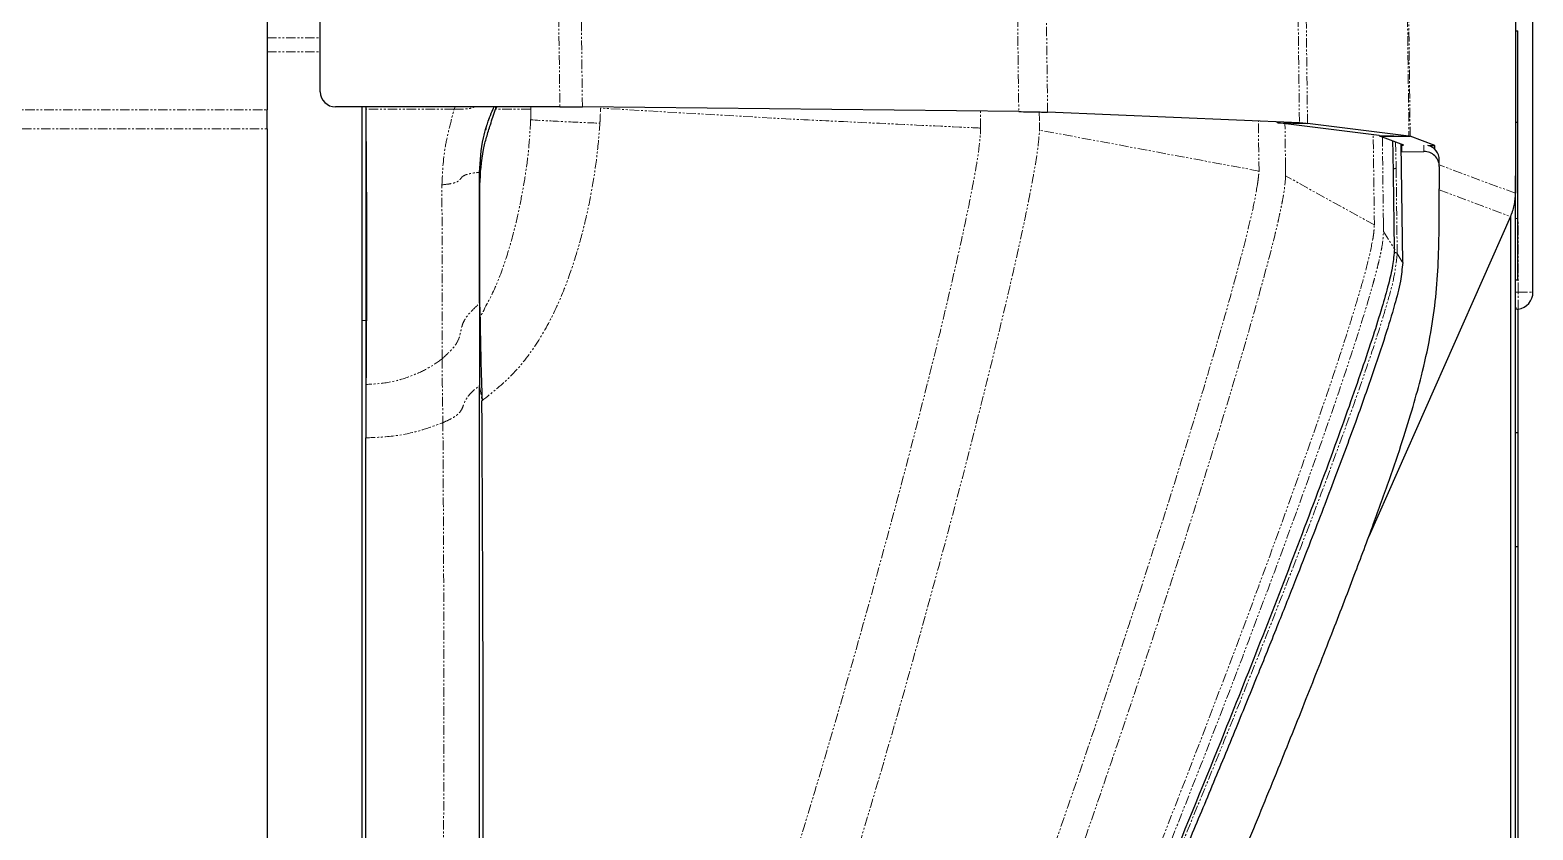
# Model space of a CAD drawing. Header units: millimetres. Extents: x -18594 to 273470, y -238787 to 48452.
# Drawn here: x 139193.3 to 139391.3, y -75216.4 to -75111 of the extents above; entities that cross this region are included whole.
import ezdxf

# ---------------------------------------------------------------- set-up
doc = ezdxf.new("R2010")
doc.units = ezdxf.units.MM
doc.linetypes.add('Xref AGV layout$0$PHANTOM', pattern=[2.5, 1.25, -0.25, 0.25, -0.25, 0.25, -0.25])
doc.layers.add('AM_BOR', color=4, linetype='Continuous', lineweight=25)

# ---------------------------------------------------------------- blocks, each defined once
blk = doc.blocks.new('Xref AGV layout$0$A$C343F789C')
at = {"color": 7, "linetype": 'Continuous', "lineweight": 25}
for p, q in [((3475.85, 1953.18), (3357.45, 1953.18)), ((3104.17, 1950.88), (3460.53, 1950.88)), ((3441.42, 1950.88), (3441.42, 1951.18)), ((3453.47, 1950.88), (3453.47, 1951.18)), ((3462.03, 1950.88), (3460.53, 1950.88)), ((3460.53, 1950.88), (3462.84, 1950.88)), ((3657.36, 1950.88), (3462.03, 1950.88)), ((3474.24, 1951.18), (3466.16, 1951.18)), ((3474.24, 1950.88), (3474.24, 1951.18)), ((3478.13, 1951.18), (3494.37, 1951.18)), ((3494.37, 1951.18), (3509.37, 1951.18)), ((3494.37, 1950.88), (3494.37, 1951.18)), ((3509.37, 1951.18), (3549.37, 1951.18)), ((3509.37, 1950.88), (3509.37, 1951.18)), ((3465.86, 1950.24), (3553, 1950.24)), ((3465.9, 1950.23), (3508.06, 1931.55)), ((3459.3, 1940.84), (3458.43, 1940.84)), ((3459.3, 1940.84), (3462.23, 1940.84)), ((3456.55, 1940.25), (3455.33, 1937)), ((3457.04, 1940.25), (3456.55, 1940.25)), ((3456.55, 1939.41), (3456.55, 1940.25)), ((3455.3, 1936.84), (3453.63, 1923.47)), ((3455.2, 1932.93), (3455.3, 1936.84)), ((3455.33, 1933.01), (3455.33, 1937)), ((3457.37, 1935.84), (3457.33, 1938.81)), ((3456.51, 1936.18), (3455.33, 1933.01)), ((3471.97, 1936.01), (3456.38, 1935.82)), ((3456.38, 1935.83), (3457.37, 1935.84)), ((3456.39, 1935.84), (3456.5, 1935.84)), ((3456.5, 1935.84), (3456.5, 1936.13)), ((3456.5, 1935.84), (3457.37, 1935.84)), ((3470.2, 1934.92), (3460.35, 1934.8)), ((3455.2, 1932.93), (3453.53, 1919.56)), ((3453.53, 1919.56), (3453.63, 1923.47)), ((3453.56, 1922.41), (3452.15, 1889.22)), ((3453.53, 1919.56), (3453.43, 1919.38)), ((3452.07, 1885.42), (3451.46, 1827.92)), ((3451.44, 1824.95), (3451.44, 1795.38)), ((3451.44, 1816.47), (3451.77, 1816.47)), ((3451.44, 1799.37), (3451.77, 1799.37)), ((3479.6, 1798.88), (3451.44, 1798.88)), ((3626.79, 1798.88), (3479.6, 1798.88)), ((3486.12, 1799.37), (3490.94, 1799.37)), ((3488.03, 1799.4), (3495.07, 1799.37)), ((3490.92, 1799.37), (3493.69, 1799.37)), ((3629.4, 1799.37), (3495.07, 1799.37)), ((3449.47, 1793.38), (3104.14, 1793.38)), ((3104.17, 1786.38), (3451.83, 1786.38)), ((3454.32, 1786.38), (3451.83, 1786.38)), ((3454.32, 1786.38), (3635.03, 1786.38))]:
    blk.add_line(p, q, dxfattribs=at)
at = {"color": 8, "linetype": 'Xref AGV layout$0$PHANTOM', "lineweight": 18}
for p, q in [((3475.85, 1951.23), (3475.85, 1953.18)), ((3462.84, 1950.88), (3459.08, 1940.84)), ((3462.03, 1950.88), (3462.03, 1950.88)), ((3466.16, 1950.88), (3466.16, 1951.18)), ((3475.85, 1951.23), (3466.33, 1951.23)), ((3475.85, 1950.88), (3475.85, 1951.23)), ((3462.38, 1940.84), (3465.9, 1950.23)), ((3455.33, 1937), (3102.17, 1932.64)), ((3102.17, 1932.49), (3455.3, 1936.84)), ((3456.51, 1938.81), (3457.33, 1938.81)), ((3456.11, 1935.08), (3459.48, 1935.15)), ((3470.79, 1935.29), (3459.48, 1935.15)), ((3467.85, 1933.48), (3470.2, 1934.92)), ((3470.79, 1935.29), (3471.97, 1936.01)), ((3466.68, 1933.47), (3455.45, 1933.33)), ((3467.85, 1933.48), (3466.68, 1933.47)), ((3467.01, 1932.28), (3455.1, 1932.13)), ((3453.63, 1923.47), (3102.17, 1919.14)), ((3102.17, 1918.07), (3453.56, 1922.41)), ((3459.39, 1920.57), (3453.65, 1920.5)), ((3459.39, 1920.57), (3460.54, 1920.59)), ((3459.91, 1917.08), (3453.33, 1916.99)), ((3452.15, 1889.22), (3102.17, 1884.9)), ((3452.05, 1888.13), (3453.5, 1888.15)), ((3453.5, 1888.15), (3454.52, 1888.17)), ((3102.17, 1881.11), (3452.07, 1885.42)), ((3454.24, 1880.4), (3452.02, 1880.38)), ((3453.06, 1855.36), (3451.62, 1830.32)), ((3451.46, 1827.92), (3102.17, 1823.62)), ((3102.17, 1820.64), (3451.44, 1824.95)), ((3451.44, 1821.11), (3451.76, 1821.11)), ((3451.76, 1821.11), (3451.85, 1821.11)), ((3451.77, 1821.11), (3451.77, 1816.47)), ((3488.17, 1814.37), (3485.23, 1814.37)), ((3488.17, 1814.37), (3490.19, 1814.69)), ((3451.77, 1811.01), (3451.44, 1811.17)), ((3451.77, 1811.01), (3451.77, 1799.37)), ((3479.6, 1798.88), (3479.6, 1799.37)), ((3486.12, 1799.37), (3488.03, 1799.4)), ((3442.33, 1786.38), (3442.33, 1793.38)), ((3444.2, 1786.38), (3444.2, 1793.38)), ((3451.83, 1302), (3451.83, 1786.38)), ((3454.32, 1299.08), (3454.32, 1786.38))]:
    blk.add_line(p, q, dxfattribs=at)
at = {"color": 8, "linetype": 'Xref AGV layout$0$PHANTOM', "lineweight": 18, "flags": 128}
for points in [[(3467.01, 1932.28), (3463.78, 1926.43), (3460.54, 1920.59)], [(3459.91, 1917.08), (3457.21, 1902.62), (3454.52, 1888.17)], [(3460.08, 1814.37), (3460.9, 1814.39), (3461.73, 1814.4)], [(3477.32, 1814.37), (3478.23, 1814.4), (3479.15, 1814.43)]]:
    blk.add_lwpolyline(points, dxfattribs=at)
at = {"color": 7, "linetype": 'Continuous', "lineweight": 25}
for centre, radius, start, end in [((3475.85, 1950.88), 2.3, 8.6269, 90), ((3477.83, 1951.18), 0.3, 270, 8.6269), ((3458.45, 1938.86), 1.98, 90.3672, 166.4801), ((3459.32, 1938.85), 1.99, 90.4484, 181.1224), ((3449.45, 1795.37), 1.99, 270.4441, 0.4343)]:
    blk.add_arc(centre, radius, start, end, dxfattribs=at)
for centre, major_axis, ratio, start_param, end_param in [((3463.82, 1933.42), (20, 0), 0.069927, 1.745329, 1.9743), ((3460.72, 1834.37), (20.1, 0), 0.995042, 4.232433, 4.250738)]:
    blk.add_ellipse(centre, major_axis=major_axis, ratio=ratio, start_param=start_param, end_param=end_param, dxfattribs=at)
for points, knots in [([(3453.47, 1951.18), (3452.09, 1951.18), (3449.32, 1951.18), (3445.96, 1951.18), (3443.66, 1951.18), (3442.27, 1951.18), (3441.54, 1951.18), (3441.46, 1951.18), (3441.42, 1951.18)], [0, 0, 0, 0, 0.186534, 0.373013, 0.559627, 0.70638, 0.853168, 1, 1, 1, 1]), ([(3466.16, 1951.18), (3463.77, 1951.18), (3460.43, 1951.18), (3456.18, 1951.18), (3454.37, 1951.18), (3453.47, 1951.18)], [0, 0, 0, 0, 0.56002, 0.780071, 1, 1, 1, 1]), ([(3465.9, 1950.23), (3465.75, 1950.29), (3465.64, 1950.34), (3465.55, 1950.37), (3465.54, 1950.38), (3465.53, 1950.38), (3465.52, 1950.38), (3465.5, 1950.39), (3465.48, 1950.4), (3465.44, 1950.42), (3465.41, 1950.43), (3465.32, 1950.46), (3465.26, 1950.48), (3464.95, 1950.58), (3464.7, 1950.65), (3464.32, 1950.73), (3464.18, 1950.76), (3463.92, 1950.8), (3463.79, 1950.82), (3463.52, 1950.85), (3463.39, 1950.86), (3463.23, 1950.87), (3463.23, 1950.87), (3463.2, 1950.87), (3463.18, 1950.87), (3463.14, 1950.87), (3463.11, 1950.87), (3463, 1950.88), (3462.93, 1950.88), (3462.84, 1950.88)], [0, 0, 0, 0, 0.125, 0.125, 0.132812, 0.132812, 0.140625, 0.140625, 0.15625, 0.15625, 0.1875, 0.1875, 0.25, 0.25, 0.5, 0.5, 0.625, 0.625, 0.75, 0.75, 0.875, 0.875, 0.890625, 0.890625, 0.90625, 0.90625, 0.9375, 0.9375, 1, 1, 1, 1]), ([(3704.17, 1814.41), (3704.08, 1816.71), (3703.91, 1821.23), (3703.12, 1827.46), (3701.85, 1832.97), (3700.09, 1837.72), (3697.63, 1842.04), (3695.06, 1845.01), (3692.7, 1846.98), (3690.61, 1848.42), (3687.74, 1850.18), (3683.95, 1852.36), (3679.21, 1854.97), (3673.17, 1858.19), (3665.8, 1862.02), (3657.08, 1866.43), (3647.43, 1871.21), (3636.22, 1876.65), (3623.48, 1882.7), (3609.25, 1889.29), (3594.37, 1896.01), (3579.07, 1902.72), (3563.7, 1909.28), (3550.21, 1914.9), (3538.82, 1919.55), (3529.66, 1923.23), (3521.16, 1926.57), (3513.48, 1929.53), (3506.7, 1932.07), (3500.79, 1934.2), (3495.65, 1935.94), (3491.1, 1937.35), (3486.56, 1938.6), (3481.95, 1939.63), (3477.14, 1940.35), (3472.41, 1940.71), (3467.46, 1940.84), (3464.04, 1940.84), (3462.23, 1940.84)], [0, 0, 0, 0, 0.023814, 0.046919, 0.064947, 0.082346, 0.099332, 0.116388, 0.123, 0.131409, 0.142917, 0.158255, 0.177249, 0.19964, 0.230034, 0.264353, 0.302168, 0.343049, 0.395117, 0.450198, 0.507567, 0.566466, 0.625558, 0.683057, 0.7199, 0.754663, 0.786799, 0.815763, 0.841143, 0.86282, 0.881706, 0.89823, 0.912825, 0.931201, 0.947836, 0.964018, 0.981003, 1, 1, 1, 1]), ([(3470.2, 1934.92), (3470.92, 1934.86), (3472.49, 1934.73), (3475.04, 1934.08), (3478.12, 1933.22), (3481.86, 1932.04), (3486.2, 1930.59), (3491.02, 1928.91), (3498.51, 1926.22), (3508.59, 1922.45), (3521.21, 1917.56), (3535.86, 1911.74), (3552.18, 1905.08), (3569.84, 1897.65), (3586.57, 1890.43), (3601.76, 1883.67), (3615.4, 1877.42), (3627.51, 1871.67), (3637.04, 1867.03), (3642.48, 1864.2), (3644.25, 1863.29)], [0, 0, 0, 0, 0.011408, 0.024692, 0.041661, 0.062299, 0.087202, 0.114495, 0.143513, 0.213935, 0.285971, 0.358844, 0.464948, 0.566657, 0.663851, 0.755046, 0.831329, 0.90249, 0.968435, 1, 1, 1, 1]), ([(3471.97, 1936.01), (3472.79, 1935.93), (3474.68, 1935.75), (3477.86, 1934.86), (3481.96, 1933.63), (3487.13, 1931.88), (3493.41, 1929.66), (3499.27, 1927.48), (3504.49, 1925.5), (3508.94, 1923.78), (3514, 1921.81), (3519.79, 1919.52), (3526.3, 1916.9), (3533.44, 1913.99), (3540.96, 1910.89), (3548.25, 1907.83), (3554.83, 1905.05), (3560.35, 1902.68), (3564.85, 1900.74), (3570.81, 1898.15), (3578.25, 1894.88), (3587.17, 1890.9), (3595.15, 1887.28), (3602.35, 1883.97), (3608.94, 1880.88), (3615.09, 1877.97), (3621.73, 1874.77), (3628.74, 1871.32), (3635.8, 1867.76), (3640.14, 1865.49), (3642.1, 1864.47)], [0, 0, 0, 0, 0.013217, 0.030338, 0.053386, 0.082852, 0.118877, 0.161533, 0.184379, 0.209559, 0.238948, 0.272623, 0.310585, 0.352837, 0.397904, 0.442634, 0.481258, 0.513778, 0.540192, 0.560744, 0.619276, 0.672152, 0.71937, 0.761454, 0.800743, 0.837519, 0.871781, 0.92044, 0.964217, 1, 1, 1, 1]), ([(3453.56, 1922.41), (3453.56, 1922.54), (3453.57, 1922.66), (3453.57, 1922.79), (3453.57, 1922.82), (3453.58, 1922.86), (3453.58, 1922.89), (3453.58, 1922.95), (3453.58, 1922.99), (3453.6, 1923.2), (3453.61, 1923.36), (3453.63, 1923.47)], [0, 0, 0, 0, 0.25, 0.25, 0.3125, 0.3125, 0.375, 0.375, 0.5, 0.5, 1, 1, 1, 1]), ([(3452.07, 1885.42), (3452.08, 1885.87), (3452.08, 1886.24), (3452.09, 1886.58), (3452.09, 1886.6), (3452.09, 1886.65), (3452.09, 1886.67), (3452.09, 1886.73), (3452.09, 1886.78), (3452.09, 1886.91), (3452.09, 1887), (3452.1, 1887.25), (3452.1, 1887.42), (3452.11, 1887.6), (3452.11, 1887.62), (3452.11, 1887.65), (3452.11, 1887.67), (3452.11, 1887.73), (3452.11, 1887.76), (3452.11, 1887.87), (3452.11, 1887.94), (3452.12, 1888.15), (3452.12, 1888.29), (3452.14, 1888.71), (3452.14, 1888.97), (3452.15, 1889.22)], [0, 0, 0, 0, 0.25, 0.25, 0.265625, 0.265625, 0.28125, 0.28125, 0.3125, 0.3125, 0.375, 0.375, 0.5, 0.5, 0.515625, 0.515625, 0.53125, 0.53125, 0.5625, 0.5625, 0.625, 0.625, 0.75, 0.75, 1, 1, 1, 1]), ([(3451.44, 1824.95), (3451.44, 1825.24), (3451.44, 1825.51), (3451.44, 1825.79), (3451.44, 1825.84), (3451.44, 1825.96), (3451.44, 1826.03), (3451.44, 1826.22), (3451.44, 1826.34), (3451.44, 1826.5), (3451.44, 1826.52), (3451.44, 1826.58), (3451.44, 1826.61), (3451.45, 1826.69), (3451.45, 1826.75), (3451.45, 1826.93), (3451.45, 1827.05), (3451.45, 1827.41), (3451.45, 1827.67), (3451.46, 1827.92)], [0, 0, 0, 0, 0.25, 0.25, 0.3125, 0.3125, 0.375, 0.375, 0.5, 0.5, 0.53125, 0.53125, 0.5625, 0.5625, 0.625, 0.625, 0.75, 0.75, 1, 1, 1, 1]), ([(3460.08, 1814.37), (3458.56, 1814.46), (3456.54, 1814.58), (3454.05, 1815.26), (3452.68, 1815.73), (3451.82, 1816.13), (3451.44, 1816.3)], [0, 0, 0, 0, 0.520028, 0.693646, 0.865746, 1, 1, 1, 1]), ([(3461.73, 1814.4), (3460.17, 1814.49), (3458.07, 1814.61), (3455.43, 1815.28), (3453.69, 1815.83), (3452.45, 1816.24), (3451.77, 1816.47)], [0, 0, 0, 0, 0.4697303, 0.6312422, 0.7985633, 1, 1, 1, 1]), ([(3477.32, 1814.37), (3474.49, 1814.37), (3468.79, 1814.37), (3463, 1814.37), (3460.08, 1814.37)], [0, 0, 0, 0, 0.495865, 1, 1, 1, 1]), ([(3479.15, 1814.43), (3476.3, 1814.42), (3470.54, 1814.42), (3464.69, 1814.41), (3461.73, 1814.4)], [0, 0, 0, 0, 0.494125, 1, 1, 1, 1]), ([(3477.32, 1814.37), (3479.15, 1814.37), (3482.83, 1814.37), (3486.39, 1814.37), (3488.17, 1814.37)], [0, 0, 0, 0, 0.500003, 1, 1, 1, 1]), ([(3479.15, 1814.43), (3481.01, 1814.46), (3484.76, 1814.52), (3488.38, 1814.63), (3490.19, 1814.69)], [0, 0, 0, 0, 0.4994962, 1, 1, 1, 1]), ([(3626.6, 1814.37), (3623.44, 1814.37), (3617.32, 1814.37), (3608.41, 1814.37), (3600.05, 1814.37), (3591.64, 1814.37), (3583.24, 1814.37), (3574.57, 1814.37), (3566.01, 1814.37), (3554.45, 1814.37), (3539.99, 1814.37), (3522.64, 1814.37), (3505.33, 1814.37), (3493.89, 1814.37), (3488.17, 1814.37)], [0, 0, 0, 0, 0.0682, 0.132467, 0.192827, 0.249306, 0.314398, 0.374512, 0.436964, 0.499512, 0.624561, 0.74948, 0.874773, 1, 1, 1, 1]), ([(3628.52, 1814.6), (3625.37, 1814.6), (3619.25, 1814.61), (3610.34, 1814.63), (3601.97, 1814.66), (3593.56, 1814.68), (3585.16, 1814.7), (3576.49, 1814.73), (3567.93, 1814.76), (3556.36, 1814.8), (3541.91, 1814.84), (3524.57, 1814.84), (3507.29, 1814.77), (3495.89, 1814.71), (3490.19, 1814.68)], [0, 0, 0, 0, 0.068247, 0.13256, 0.192963, 0.249485, 0.314629, 0.374792, 0.437295, 0.499895, 0.625028, 0.749952, 0.875104, 1, 1, 1, 1]), ([(3451.44, 1799.37), (3451.98, 1799.37), (3453.42, 1799.37), (3455.88, 1799.37), (3459.24, 1799.37), (3463.3, 1799.37), (3469.37, 1799.37), (3477.05, 1799.37), (3483.08, 1799.37), (3486.12, 1799.37)], [0, 0, 0, 0, 0.043491, 0.116015, 0.205109, 0.327597, 0.464562, 0.730287, 1, 1, 1, 1]), ([(3451.77, 1799.37), (3452.91, 1799.38), (3455.49, 1799.4), (3459.59, 1799.43), (3464.4, 1799.46), (3470.91, 1799.47), (3478.88, 1799.46), (3484.97, 1799.42), (3488.03, 1799.4)], [0, 0, 0, 0, 0.088423, 0.198951, 0.331899, 0.482326, 0.739476, 1, 1, 1, 1])]:
    blk.add_open_spline(points, degree=3, knots=knots, dxfattribs=at)
at = {"color": 8, "linetype": 'Xref AGV layout$0$PHANTOM', "lineweight": 18}
for points, knots in [([(3478.12, 1951.23), (3478.09, 1951.23), (3478.02, 1951.23), (3477.5, 1951.23), (3476.74, 1951.23), (3476.15, 1951.23), (3475.85, 1951.23)], [0, 0, 0, 0, 0.250004, 0.500006, 0.750004, 1, 1, 1, 1]), ([(3459.62, 1934.79), (3459.62, 1934.8), (3459.6, 1934.9), (3459.56, 1935.05), (3459.51, 1935.11), (3459.48, 1935.15)], [0, 0, 0, 0, 0.045363, 0.36383, 1, 1, 1, 1]), ([(3470.79, 1935.29), (3470.74, 1935.25), (3470.68, 1935.2), (3470.63, 1934.93), (3470.62, 1934.88)], [0, 0, 0, 0, 0.797153, 1, 1, 1, 1]), ([(3470.79, 1935.29), (3471.82, 1935.17), (3473.89, 1934.94), (3476.86, 1934.1), (3481.15, 1932.83), (3488.52, 1930.35), (3504.1, 1924.73), (3526.44, 1916.02), (3553.72, 1904.86), (3578.54, 1894.24), (3600.94, 1884.28), (3620.9, 1875), (3635.34, 1867.98), (3643.05, 1863.94), (3644.26, 1863.31)], [0, 0, 0, 0, 0.016346, 0.032734, 0.049123, 0.087754, 0.156738, 0.313521, 0.470306, 0.627091, 0.744157, 0.861222, 0.978286, 1, 1, 1, 1]), ([(3644.15, 1863.35), (3639.02, 1865.89), (3628.77, 1870.95), (3613.18, 1878.1), (3592.29, 1887.35), (3565.97, 1898.41), (3538.79, 1909.25), (3516.14, 1917.89), (3498.79, 1924.24), (3484.98, 1929.01), (3476.82, 1931.54), (3473.72, 1932.39), (3472.72, 1932.65), (3471.7, 1932.9), (3470.61, 1933.14), (3469.33, 1933.39), (3468.39, 1933.45), (3467.85, 1933.48)], [0, 0, 0, 0, 0.090549, 0.180932, 0.271229, 0.451698, 0.632119, 0.733185, 0.834349, 0.923696, 0.963543, 0.968872, 0.974243, 0.979755, 0.985446, 0.991663, 1, 1, 1, 1]), ([(3468.84, 1932.09), (3468.58, 1932.13), (3467.98, 1932.22), (3467.37, 1932.26), (3467.01, 1932.28)], [0, 0, 0, 0, 0.425965, 1, 1, 1, 1]), ([(3686.26, 1835.26), (3684.95, 1836.59), (3681.99, 1839.63), (3676.79, 1843.65), (3671.04, 1847.65), (3665.14, 1851.32), (3656.19, 1856.49), (3644, 1862.81), (3628.57, 1870.21), (3613.02, 1877.27), (3590.92, 1886.91), (3562.11, 1898.83), (3527.9, 1912.18), (3500.73, 1922.18), (3484.44, 1927.7), (3477.81, 1929.76), (3474.95, 1930.6), (3471.97, 1931.44), (3469.91, 1931.87), (3468.84, 1932.09)], [0, 0, 0, 0, 0.023406, 0.053136, 0.08248, 0.111581, 0.140521, 0.212412, 0.283987, 0.355427, 0.426798, 0.586549, 0.746266, 0.886956, 0.949133, 0.961435, 0.97383, 0.986441, 1, 1, 1, 1]), ([(3460.54, 1920.59), (3461.12, 1920.55), (3462.14, 1920.47), (3463.53, 1920.23), (3464.73, 1919.99), (3465.87, 1919.74), (3467, 1919.49), (3469.45, 1918.9), (3474.51, 1917.58), (3484.46, 1914.76), (3502.03, 1909.42), (3527.1, 1901.31), (3557.32, 1890.95), (3583.4, 1881.46), (3604.14, 1873.49), (3619.63, 1867.26), (3635.04, 1860.67), (3647.26, 1854.99), (3656.3, 1850.3), (3662.28, 1846.93), (3668.17, 1843.23), (3673.92, 1839.07), (3678.68, 1834.84), (3682.38, 1830.63), (3685.1, 1826.66), (3687.23, 1822.28), (3688.49, 1818.32), (3688.95, 1815.87), (3689.12, 1815.01)], [0, 0, 0, 0, 0.006486, 0.011449, 0.016076, 0.020564, 0.024984, 0.029373, 0.049762, 0.085819, 0.149918, 0.264169, 0.39393, 0.523719, 0.588654, 0.653647, 0.718752, 0.784119, 0.810425, 0.836872, 0.863537, 0.890551, 0.918155, 0.935828, 0.953859, 0.972111, 0.990277, 1, 1, 1, 1]), ([(3461.5, 1916.9), (3461.27, 1916.93), (3460.75, 1917.01), (3460.21, 1917.05), (3459.91, 1917.08)], [0, 0, 0, 0, 0.430324, 1, 1, 1, 1]), ([(3684.45, 1814.75), (3684.31, 1815.46), (3683.87, 1817.65), (3682.7, 1821.22), (3680.66, 1825.26), (3678.1, 1828.92), (3674.6, 1832.88), (3670.08, 1836.92), (3664.57, 1840.96), (3658.87, 1844.58), (3653.05, 1847.89), (3644.22, 1852.5), (3632.25, 1858.07), (3617.13, 1864.52), (3601.91, 1870.63), (3580.32, 1878.91), (3552.22, 1889.05), (3518.92, 1900.32), (3492.49, 1908.68), (3476.67, 1913.27), (3470.22, 1914.98), (3467.44, 1915.68), (3464.55, 1916.37), (3462.54, 1916.72), (3461.5, 1916.9)], [0, 0, 0, 0, 0.008263, 0.025635, 0.043062, 0.060409, 0.077615, 0.104831, 0.131745, 0.158443, 0.184995, 0.211446, 0.277277, 0.342903, 0.408438, 0.473927, 0.620538, 0.767128, 0.89625, 0.953306, 0.964592, 0.975964, 0.987532, 1, 1, 1, 1]), ([(3635.85, 1814.77), (3635.64, 1815.85), (3635.24, 1818.02), (3634.17, 1821.35), (3632.64, 1824.68), (3630.36, 1828.24), (3627.33, 1831.68), (3623.61, 1834.81), (3619.05, 1837.9), (3613.68, 1840.88), (3605.51, 1844.77), (3595.19, 1848.95), (3582.74, 1853.46), (3570.25, 1857.66), (3553.55, 1862.97), (3532.58, 1869.23), (3506.27, 1876.51), (3484.06, 1882.2), (3469.5, 1885.55), (3463.81, 1886.72), (3461.73, 1887.13), (3459.58, 1887.52), (3457.21, 1887.92), (3455.47, 1888.08), (3454.52, 1888.17)], [0, 0, 0, 0, 0.015281, 0.030762, 0.04863, 0.066468, 0.089937, 0.112951, 0.135621, 0.169219, 0.202551, 0.268812, 0.334866, 0.400837, 0.466769, 0.598598, 0.730461, 0.878385, 0.943867, 0.954269, 0.964724, 0.975366, 0.986405, 1, 1, 1, 1]), ([(3454.24, 1880.4), (3454.2, 1879.47), (3453.95, 1874.21), (3453.56, 1865.86), (3453.21, 1858.46), (3453.06, 1855.36)], [0, 0, 0, 0, 0.112334, 0.629361, 1, 1, 1, 1]), ([(3455.03, 1880.36), (3454.9, 1880.37), (3454.64, 1880.39), (3454.37, 1880.4), (3454.24, 1880.4)], [0, 0, 0, 0, 0.496695, 1, 1, 1, 1]), ([(3628.52, 1814.6), (3628.32, 1815.48), (3627.91, 1817.25), (3626.84, 1820.02), (3625.17, 1822.74), (3622.47, 1825.73), (3618.9, 1828.68), (3614.55, 1831.53), (3610.03, 1833.99), (3605.43, 1836.2), (3597.16, 1839.81), (3585.09, 1844.4), (3569.24, 1849.89), (3549.68, 1856.19), (3526.37, 1863.11), (3500.33, 1870.28), (3479.64, 1875.49), (3467.21, 1878.29), (3462.12, 1879.3), (3459.9, 1879.71), (3457.56, 1880.12), (3455.9, 1880.28), (3455.03, 1880.36)], [0, 0, 0, 0, 0.013379, 0.026768, 0.043824, 0.060821, 0.087871, 0.114801, 0.14164, 0.168426, 0.195174, 0.284216, 0.373225, 0.46222, 0.611715, 0.761231, 0.892979, 0.951296, 0.962869, 0.974567, 0.98656, 1, 1, 1, 1]), ([(3451.84, 1830.31), (3451.8, 1830.31), (3451.73, 1830.31), (3451.66, 1830.32), (3451.62, 1830.32)], [0, 0, 0, 0, 0.5290105, 1, 1, 1, 1]), ([(3453.6, 1830.23), (3453.37, 1830.24), (3452.79, 1830.27), (3452.2, 1830.29), (3451.84, 1830.31)], [0, 0, 0, 0, 0.40058, 1, 1, 1, 1]), ([(3453.16, 1821.1), (3453.25, 1822.68), (3453.42, 1825.83), (3453.54, 1828.77), (3453.6, 1830.23)], [0, 0, 0, 0, 0.5019947, 1, 1, 1, 1]), ([(3490.19, 1814.68), (3489.09, 1816.05), (3486.9, 1818.79), (3482.79, 1821.94), (3478.34, 1824.38), (3473.99, 1826.14), (3469.86, 1827.45), (3465.98, 1828.46), (3462.01, 1829.24), (3457.92, 1829.88), (3455.06, 1830.11), (3453.6, 1830.23)], [0, 0, 0, 0, 0.123801, 0.247859, 0.371649, 0.495291, 0.594237, 0.693399, 0.793043, 0.893934, 1, 1, 1, 1]), ([(3451.85, 1821.11), (3452.05, 1821.11), (3452.49, 1821.12), (3452.93, 1821.11), (3453.16, 1821.1)], [0, 0, 0, 0, 0.453607, 1, 1, 1, 1]), ([(3453.16, 1821.1), (3454.43, 1821.03), (3456.87, 1820.89), (3460.33, 1820.44), (3463.64, 1819.85), (3467.24, 1819.08), (3471.11, 1818), (3475.26, 1816.54), (3477.85, 1815.13), (3479.15, 1814.43)], [0, 0, 0, 0, 0.135629, 0.261815, 0.38597, 0.509346, 0.673243, 0.836775, 1, 1, 1, 1]), ([(3454.52, 1815.18), (3454.11, 1815.28), (3453.07, 1815.56), (3452.05, 1816.03), (3451.44, 1816.31)], [0, 0, 0, 0, 0.396102, 1, 1, 1, 1]), ([(3461.72, 1809.41), (3461.68, 1809.82), (3461.62, 1810.37), (3461.48, 1811), (3461.34, 1811.41), (3461.14, 1811.71), (3460.9, 1811.89), (3460.66, 1812.07), (3460.46, 1812.37), (3460.32, 1812.78), (3460.17, 1813.41), (3460.12, 1813.96), (3460.08, 1814.37)], [0, 0, 0, 0, 0.16984, 0.232989, 0.288515, 0.392816, 0.499993, 0.607169, 0.71148, 0.767012, 0.830154, 1, 1, 1, 1]), ([(3484.67, 1809.43), (3484.39, 1809.72), (3483.84, 1810.29), (3482.96, 1811.15), (3481.97, 1811.69), (3480.99, 1811.9), (3480.02, 1812.11), (3479.03, 1812.65), (3478.15, 1813.51), (3477.6, 1814.08), (3477.32, 1814.37)], [0, 0, 0, 0, 0.13549, 0.263659, 0.383677, 0.499998, 0.616323, 0.736343, 0.864512, 1, 1, 1, 1]), ([(3626.6, 1814.37), (3617.36, 1814.37), (3598.87, 1814.37), (3571.14, 1814.37), (3543.4, 1814.37), (3515.62, 1814.37), (3497.32, 1814.37), (3488.17, 1814.37)], [0, 0, 0, 0, 0.200001, 0.400002, 0.600003, 0.800004, 1, 1, 1, 1]), ([(3493.05, 1809.54), (3492.92, 1809.84), (3492.66, 1810.44), (3492.24, 1811.16), (3491.85, 1811.62), (3491.44, 1811.97), (3490.94, 1812.19), (3490.38, 1812.38), (3489.87, 1812.66), (3489.36, 1813.02), (3488.76, 1813.61), (3488.37, 1814.12), (3488.17, 1814.37)], [0, 0, 0, 0, 0.125161, 0.249794, 0.312314, 0.374857, 0.499973, 0.625065, 0.687612, 0.750147, 0.874841, 1, 1, 1, 1]), ([(3451.77, 1811.01), (3451.76, 1811.44), (3451.76, 1812.03), (3451.71, 1812.7), (3451.65, 1813.14), (3451.56, 1813.48), (3451.48, 1813.63), (3451.44, 1813.7)], [0, 0, 0, 0, 0.352527, 0.484762, 0.600817, 0.815805, 1, 1, 1, 1]), ([(3461.72, 1809.41), (3460.07, 1809.48), (3457.6, 1809.6), (3454.31, 1810.36), (3452.61, 1810.79), (3451.77, 1811.01)], [0, 0, 0, 0, 0.499843, 0.74999, 1, 1, 1, 1]), ([(3484.67, 1809.43), (3480.89, 1809.43), (3473.31, 1809.44), (3465.58, 1809.42), (3461.72, 1809.41)], [0, 0, 0, 0, 0.500013, 1, 1, 1, 1]), ([(3484.67, 1809.43), (3486.08, 1809.44), (3488.9, 1809.46), (3491.66, 1809.52), (3493.05, 1809.54)], [0, 0, 0, 0, 0.5, 1, 1, 1, 1]), ([(3484.67, 1809.43), (3485.11, 1808.79), (3485.98, 1807.52), (3487.04, 1805.18), (3487.85, 1802.46), (3487.97, 1800.42), (3488.03, 1799.4)], [0, 0, 0, 0, 0.219728, 0.439559, 0.719912, 1, 1, 1, 1]), ([(3629.18, 1809.49), (3617.83, 1809.51), (3595.13, 1809.53), (3561.09, 1809.57), (3526.99, 1809.72), (3504.36, 1809.6), (3493.05, 1809.54)], [0, 0, 0, 0, 0.250001, 0.500002, 0.750003, 1, 1, 1, 1]), ([(3495.07, 1799.37), (3495.01, 1800.64), (3494.9, 1803.19), (3494.16, 1806.61), (3493.38, 1808.67), (3493.05, 1809.54)], [0, 0, 0, 0, 0.3639931, 0.7286852, 1, 1, 1, 1])]:
    blk.add_open_spline(points, degree=3, knots=knots, dxfattribs=at)
at = {"color": 7, "linetype": 'Continuous', "lineweight": 25}
for points in [[(3455.3, 1936.84), (3455.31, 1936.92), (3455.32, 1936.97), (3455.33, 1937)], [(3455.33, 1933.01), (3455.29, 1932.99), (3455.24, 1932.97), (3455.2, 1932.93)]]:
    blk.add_open_spline(points, degree=3, dxfattribs=at)
blk = doc.blocks.new('Xref AGV layout$0$Double AGV')
at = {"rotation": 180}
blk.add_blockref('Xref AGV layout$0$A$C343F789C', (37738.25, -233241.91), dxfattribs=at)
blk = doc.blocks.new('Xref AGV layout')
at = {"rotation": 89.99999999999999}
blk.add_blockref('Xref AGV layout$0$Double AGV', (-95803.78, -109407.9), dxfattribs=at)

msp = doc.modelspace()

# ---------------------------------------------------------------- block references
at = {"layer": 'AM_BOR'}
msp.add_blockref('Xref AGV layout', (0, 0), dxfattribs=at)

doc.saveas('drawing.dxf')
